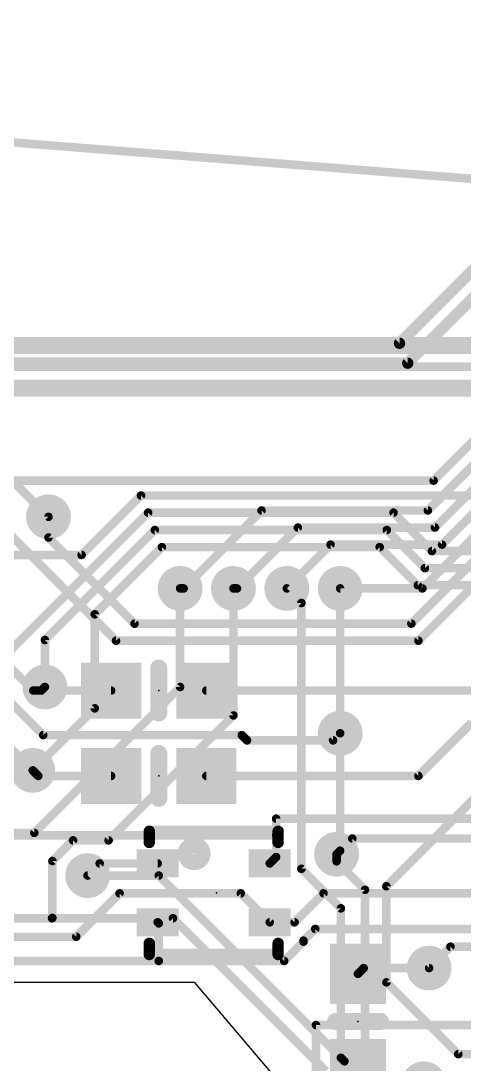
# Model space of a CAD drawing. Extents: x -74 to 74, y -25 to 38.
# Drawn here: x -22.02 to -14.11, y 18.48 to 37.1 of the extents above; entities that cross this region are included whole.
import ezdxf

# ---------------------------------------------------------------- set-up
doc = ezdxf.new("R2010")
doc.units = 0
for name, color, linetype in [('1', 12, 'CONTINUOUS'), ('16', 132, 'CONTINUOUS'), ('18', 110, 'CONTINUOUS'), ('20', 3, 'CONTINUOUS'), ('21', 40, 'CONTINUOUS'), ('23', 40, 'CONTINUOUS')]:
    doc.layers.add(name, color=color, linetype=linetype)

# ---------------------------------------------------------------- blocks, each defined once
blk = doc.blocks.new('RECT')
blk.add_solid([(-0.5, -0.5), (0.5, -0.5), (-0.5, 0.5), (0.5, 0.5)])
blk = doc.blocks.new('ROUNDV')
at = {"const_width": 0.5}
blk.add_lwpolyline([(0, -0.25, 1), (0, 0.25, 1), (0, -0.25)], format="xyb", dxfattribs=at)

msp = doc.modelspace()

# ---------------------------------------------------------------- linework, layer by layer
at = {"layer": '1'}
for points, const_width in [([(-12.1113, 31.4325), (-14.6513, 28.8925)], 0.1524), ([(-49.8475, 31.3055), (-13.589, 31.3055)], 0.3048), ([(-11.9996, 31.1131), (-14.7537, 28.3591)], 0.1524), ([(-41.656, 30.9245), (-13.081, 30.9245)], 0.1524), ([(-14.6274, 28.0543), (-11.902, 30.7797)], 0.1524), ([(-14.5012, 27.7495), (-11.7758, 30.4749)], 0.1524), ([(-14.8512, 26.9685), (-11.6495, 30.1701)], 0.1524), ([(-15.0488, 26.3398), (-11.5233, 29.8653)], 0.1524), ([(-11.397, 29.5605), (-14.9225, 26.035)], 0.1524), ([(-14.6513, 28.8925), (-24.3516, 28.8925)], 0.1524), ([(-21.5265, 27.8765), (-21.5265, 28.2464)], 0.1524), ([(-17.7229, 28.3591), (-19.1136, 26.9685)], 0.1524), ([(-14.7537, 28.3591), (-17.7229, 28.3591)], 0.1524), ([(-20.32, 26.035), (-22.479, 28.194)], 0.1524), ([(-17.0752, 28.0543), (-18.161, 26.9685)], 0.1524), ([(-17.0752, 28.0543), (-14.6274, 28.0543)], 0.1524), ([(-21.5265, 27.8765), (-19.9898, 26.3398)], 0.1524), ([(-16.491, 27.7495), (-17.272, 26.9685)], 0.1524), ([(-16.491, 27.7495), (-14.5012, 27.7495)], 0.1524), ([(-19.1136, 26.9685), (-19.177, 26.9685)], 0.1524), ([(-18.161, 26.9685), (-18.2245, 26.9685)], 0.1524), ([(-16.3195, 26.9685), (-14.8512, 26.9685)], 0.1524), ([(-19.9898, 26.3398), (-15.0488, 26.3398)], 0.1524), ([(-14.9225, 26.035), (-20.32, 26.035)], 0.1524), ([(-22.5683, 25.9162), (-21.7981, 25.146)], 0.1524), ([(-22.444, 25.1745), (-21.6201, 24.3506)], 0.1524), ([(-21.7981, 25.146), (-21.6535, 25.146)], 0.1524), ([(-21.59, 25.2095), (-21.6535, 25.146)], 0.1524), ([(-21.6535, 25.146), (-20.408, 25.146)], 0.1524), ([(-18.708, 25.146), (-13.0676, 25.146)], 0.1524), ([(-23.0933, 25.0068), (-21.808, 23.7215)], 0.1524), ([(-13.97, 24.5745), (-14.9225, 23.622)], 0.1524), ([(-21.6201, 24.3506), (-18.0758, 24.3506)], 0.1524), ([(-18.0758, 24.3506), (-17.9822, 24.257)], 0.1524), ([(-16.4465, 24.257), (-16.3195, 24.384)], 0.1524), ([(-17.9822, 24.257), (-16.4465, 24.257)], 0.1524), ([(-21.808, 23.7215), (-21.7084, 23.622)], 0.1524), ([(-21.7084, 23.622), (-20.408, 23.622)], 0.1524), ([(-14.9225, 23.622), (-18.708, 23.622)], 0.1524), ([(-13.2715, 22.86), (-17.4625, 22.86)], 0.1524), ([(-17.4625, 22.86), (-17.4625, 22.561)], 0.1524), ([(-24.638, 22.561), (-17.4625, 22.561)], 0.1524), ([(-17.4625, 22.1745), (-17.4625, 22.561)], 0.1524), ([(-16.383, 22.225), (-16.1035, 22.5045)], 0.1524), ([(-16.1035, 22.5045), (-12.513, 22.5045)], 0.1524), ([(-17.577, 22.06), (-17.4625, 22.1745)], 0.1524), ([(-20.612, 22.06), (-20.828, 21.844)], 0.1524), ([(-19.577, 22.06), (-20.612, 22.06)], 0.1524), ([(-21.0312, 20.7518), (-20.2565, 21.5265)], 0.1524), ([(-20.2565, 21.5265), (-18.0935, 21.5265)], 0.1524), ([(-18.0935, 21.5265), (-17.577, 21.01)], 0.1524), ([(-16.616, 21.5265), (-17.1325, 21.01)], 0.1524), ([(-10.585, 21.5265), (-16.616, 21.5265)], 0.1524), ([(-19.577, 21.01), (-19.558, 20.991)], 0.1524), ([(-19.558, 20.991), (-19.558, 20.32)], 0.1524), ([(-17.577, 21.01), (-17.1325, 21.01)], 0.1524), ([(-16.9734, 20.6821), (-16.764, 20.8915)], 0.1524), ([(-12.187, 20.8915), (-16.764, 20.8915)], 0.1524), ([(-24.3828, 20.7518), (-21.0312, 20.7518)], 0.1524), ([(-17.3187, 20.32), (-16.9734, 20.6653)], 0.1524), ([(-16.9734, 20.6653), (-16.9734, 20.6821)], 0.1524), ([(-26.6065, 20.32), (-19.558, 20.32)], 0.1524), ([(-19.558, 20.32), (-17.3187, 20.32)], 0.1524), ([(-15.8995, 20.193), (-16.002, 20.0905)], 0.1524), ([(-14.732, 20.193), (-15.8995, 20.193)], 0.1524), ([(-16.7515, 19.177), (-16.7515, 16.7105)], 0.1524), ([(-16.7515, 19.177), (-12.954, 19.177)], 0.1524)]:
    msp.add_lwpolyline(points, dxfattribs=dict(at, const_width=const_width))
at = {"layer": '1', "const_width": 0.0762}
for points in [[(-14.6783, 28.9194, 1), (-14.6244, 28.8656)], [(-14.6513, 28.8544, 1), (-14.6513, 28.9306)], [(-21.4884, 28.2464, 1), (-21.5646, 28.2464)], [(-17.7229, 28.3972, 1), (-17.7229, 28.321)], [(-17.696, 28.3322, 1), (-17.7498, 28.386)], [(-14.7806, 28.386, 1), (-14.7267, 28.3322)], [(-14.7537, 28.321, 1), (-14.7537, 28.3972)], [(-17.0752, 28.0924, 1), (-17.0752, 28.0162)], [(-17.0483, 28.0274, 1), (-17.1021, 28.0812)], [(-14.6544, 28.0812, 1), (-14.6005, 28.0274)], [(-14.6274, 28.0162, 1), (-14.6274, 28.0924)], [(-21.4996, 27.9034, 1), (-21.5534, 27.8496)], [(-21.5646, 27.8765, 1), (-21.4884, 27.8765)], [(-16.491, 27.7876, 1), (-16.491, 27.7114)], [(-16.464, 27.7226, 1), (-16.5179, 27.7764)], [(-14.5281, 27.7764, 1), (-14.4742, 27.7226)], [(-14.5012, 27.7114, 1), (-14.5012, 27.7876)], [(-19.177, 27.0066, 1), (-19.177, 26.9304)], [(-19.1405, 26.9954, 1), (-19.0866, 26.9415)], [(-19.1136, 26.9304, 1), (-19.1136, 27.0066)], [(-18.2245, 27.0066, 1), (-18.2245, 26.9304)], [(-18.188, 26.9954, 1), (-18.1341, 26.9415)], [(-18.161, 26.9304, 1), (-18.161, 27.0066)], [(-17.2989, 26.9954, 1), (-17.2451, 26.9415)], [(-16.3195, 27.0066, 1), (-16.3195, 26.9304)], [(-14.8781, 26.9954, 1), (-14.8242, 26.9415)], [(-14.8512, 26.9304, 1), (-14.8512, 27.0066)], [(-19.9898, 26.3779, 1), (-19.9898, 26.3017)], [(-20.0167, 26.3129, 1), (-19.9629, 26.3667)], [(-15.0757, 26.3667, 1), (-15.0218, 26.3129)], [(-15.0488, 26.3017, 1), (-15.0488, 26.3779)], [(-20.32, 26.0731, 1), (-20.32, 25.9969)], [(-20.3469, 26.0081, 1), (-20.2931, 26.0619)], [(-14.9494, 26.0619, 1), (-14.8956, 26.0081)], [(-14.9225, 25.9969, 1), (-14.9225, 26.0731)], [(-21.7981, 25.1841, 1), (-21.7981, 25.1079)], [(-21.8251, 25.1191, 1), (-21.7712, 25.1729)], [(-21.6535, 25.1841, 1), (-21.6535, 25.1079)], [(-21.6804, 25.1729, 1), (-21.6266, 25.1191)], [(-21.6535, 25.1079, 1), (-21.6535, 25.1841)], [(-21.563, 25.1826, 1), (-21.6169, 25.2365)], [(-20.408, 25.1079, 1), (-20.408, 25.1841)], [(-18.708, 25.1841, 1), (-18.708, 25.1079)], [(-21.6201, 24.3887, 1), (-21.6201, 24.3125)], [(-21.647, 24.3237, 1), (-21.5932, 24.3775)], [(-18.0489, 24.3775, 1), (-18.1028, 24.3237)], [(-18.0758, 24.3125, 1), (-18.0758, 24.3887)], [(-16.2926, 24.3571, 1), (-16.3464, 24.4109)], [(-17.9822, 24.2951, 1), (-17.9822, 24.2189)], [(-18.0092, 24.2301, 1), (-17.9553, 24.2839)], [(-16.4734, 24.2839, 1), (-16.4196, 24.2301)], [(-16.4465, 24.2189, 1), (-16.4465, 24.2951)], [(-21.781, 23.7485, 1), (-21.8349, 23.6946)], [(-21.8349, 23.6946, 1), (-21.781, 23.7485)], [(-21.7084, 23.6601, 1), (-21.7084, 23.5839)], [(-21.7354, 23.5951, 1), (-21.6815, 23.6489)], [(-20.408, 23.5839, 1), (-20.408, 23.6601)], [(-18.708, 23.6601, 1), (-18.708, 23.5839)], [(-14.9494, 23.6489, 1), (-14.8956, 23.5951)], [(-14.9225, 23.5839, 1), (-14.9225, 23.6601)], [(-17.4625, 22.8981, 1), (-17.4625, 22.8219)], [(-17.4244, 22.86, 1), (-17.5006, 22.86)], [(-17.4244, 22.561, 1), (-17.5006, 22.561)], [(-17.5006, 22.561, 1), (-17.4244, 22.561)], [(-17.4625, 22.5229, 1), (-17.4625, 22.5991)], [(-16.1035, 22.5426, 1), (-16.1035, 22.4664)], [(-16.0766, 22.4776, 1), (-16.1304, 22.5314)], [(-17.5006, 22.1745, 1), (-17.4244, 22.1745)], [(-17.4356, 22.1476, 1), (-17.4894, 22.2014)], [(-16.4099, 22.2519, 1), (-16.3561, 22.1981)], [(-20.612, 22.0981, 1), (-20.612, 22.0219)], [(-20.5851, 22.0331, 1), (-20.639, 22.0869)], [(-19.577, 22.0219, 1), (-19.577, 22.0981)], [(-17.6039, 22.0869, 1), (-17.5501, 22.0331)], [(-20.855, 21.871, 1), (-20.8011, 21.8171)], [(-20.2565, 21.5646, 1), (-20.2565, 21.4884)], [(-20.2296, 21.4996, 1), (-20.2834, 21.5534)], [(-18.0666, 21.5534, 1), (-18.1204, 21.4996)], [(-18.0935, 21.4884, 1), (-18.0935, 21.5646)], [(-16.616, 21.5646, 1), (-16.616, 21.4884)], [(-16.5891, 21.4996, 1), (-16.6429, 21.5534)], [(-19.5501, 21.0369, 1), (-19.6039, 20.9831)], [(-19.5199, 20.991, 1), (-19.5961, 20.991)], [(-19.5849, 20.9641, 1), (-19.5311, 21.0179)], [(-17.577, 21.0481, 1), (-17.577, 20.9719)], [(-17.6039, 20.9831, 1), (-17.5501, 21.0369)], [(-17.1594, 21.0369, 1), (-17.1056, 20.9831)], [(-17.1325, 20.9719, 1), (-17.1325, 21.0481)], [(-16.764, 20.9296, 1), (-16.764, 20.8534)], [(-16.7371, 20.8646, 1), (-16.7909, 20.9184)], [(-21.0581, 20.7787, 1), (-21.0043, 20.7249)], [(-21.0312, 20.7137, 1), (-21.0312, 20.7899)], [(-16.9353, 20.6821, 1), (-17.0115, 20.6821)], [(-17.0115, 20.6653, 1), (-16.9353, 20.6653)], [(-17.0003, 20.709, 1), (-16.9465, 20.6552)], [(-16.9465, 20.6384, 1), (-17.0003, 20.6923)], [(-19.558, 20.3581, 1), (-19.558, 20.2819)], [(-19.5961, 20.32, 1), (-19.5199, 20.32)], [(-19.558, 20.2819, 1), (-19.558, 20.3581)], [(-17.3457, 20.3469, 1), (-17.2918, 20.2931)], [(-17.3187, 20.2819, 1), (-17.3187, 20.3581)], [(-16.0289, 20.1174, 1), (-15.9751, 20.0636)], [(-15.8995, 20.2311, 1), (-15.8995, 20.1549)], [(-15.8726, 20.1661, 1), (-15.9264, 20.2199)], [(-14.732, 20.1549, 1), (-14.732, 20.2311)], [(-16.7134, 19.177, 1), (-16.7896, 19.177)], [(-16.7515, 19.2151, 1), (-16.7515, 19.1389)]]:
    msp.add_lwpolyline(points, format="xyb", dxfattribs=at)
at = {"layer": '16'}
for points, const_width in [([(-13.3553, 33.2486), (-15.2603, 31.3436)], 0.2032), ([(-15.113, 30.988), (-13.2715, 32.8295)], 0.2032), ([(-15.2603, 31.3436), (-57.9734, 31.3436)], 0.2032), ([(-56.8325, 30.988), (-15.113, 30.988)], 0.2032), ([(-53.467, 30.5435), (-12.954, 30.5435)], 0.3048), ([(-21.5265, 28.2464), (-22.5536, 29.2735)], 0.1524), ([(-20.9352, 27.5654), (-19.8748, 28.6258)], 0.1524), ([(-19.8748, 28.6258), (-12.1666, 28.6258)], 0.1524), ([(-19.7485, 28.321), (-22.86, 25.2095)], 0.1524), ([(-15.3671, 28.321), (-19.7485, 28.321)], 0.1524), ([(-14.6813, 27.6352), (-15.3671, 28.321)], 0.1524), ([(-19.6282, 28.0102), (-21.59, 26.0485)], 0.1524), ([(-15.4873, 28.0102), (-19.6282, 28.0102)], 0.1524), ([(-14.8075, 27.3304), (-15.4873, 28.0102)], 0.1524), ([(-19.502, 27.7054), (-20.701, 26.5064)], 0.1524), ([(-15.6136, 27.7054), (-19.502, 27.7054)], 0.1524), ([(-14.9338, 27.0256), (-15.6136, 27.7054)], 0.1524), ([(-23.8189, 27.5654), (-20.9352, 27.5654)], 0.1524), ([(-5.1562, 27.6352), (-14.6813, 27.6352)], 0.1524), ([(-5.2825, 27.3304), (-14.8075, 27.3304)], 0.1524), ([(-19.177, 26.9685), (-19.177, 25.2095)], 0.1524), ([(-18.2245, 26.9685), (-18.2245, 24.7015)], 0.1524), ([(-17.272, 26.9685), (-17.0116, 26.7081)], 0.1524), ([(-16.3195, 26.9685), (-16.3195, 24.384)], 0.1524), ([(-5.4087, 27.0256), (-14.9338, 27.0256)], 0.1524), ([(-17.0116, 26.7081), (-17.0116, 21.9646)], 0.1524), ([(-20.701, 26.5064), (-20.701, 24.8285)], 0.1524), ([(-21.59, 26.0485), (-21.59, 25.2095)], 0.1524), ([(-15.494, 21.6535), (-11.8555, 25.292)], 0.1524), ([(-19.177, 25.2095), (-21.7805, 22.606)], 0.1524), ([(-20.701, 24.8285), (-21.808, 23.7215)], 0.1524), ([(-18.2245, 24.7015), (-20.4533, 22.4727)], 0.1524), ([(-16.3195, 24.384), (-16.3195, 22.2885)], 0.1524), ([(-21.7805, 22.606), (-34.29, 22.606)], 0.1524), ([(-21.0884, 22.4727), (-21.4567, 22.1044)], 0.1524), ([(-20.4533, 22.4727), (-21.0884, 22.4727)], 0.1524), ([(-16.3195, 22.2885), (-16.383, 22.225)], 0.1524), ([(-21.4567, 22.1044), (-21.4567, 21.0883)], 0.1524), ([(-16.383, 22.225), (-16.383, 22.098)], 0.1524), ([(-15.875, 21.59), (-16.383, 22.098)], 0.1524), ([(-17.0116, 21.9646), (-16.3068, 21.2597)], 0.1524), ([(-20.828, 21.844), (-19.558, 21.844)], 0.1524), ([(-19.558, 21.844), (-16.3068, 18.5928)], 0.1524), ([(-15.875, 21.59), (-15.875, 16.8973)], 0.1524), ([(-15.494, 19.939), (-15.494, 21.6535)], 0.1524), ([(-16.3068, 21.2597), (-16.3068, 18.5928)], 0.1524), ([(-21.463, 21.082), (-27.305, 21.082)], 0.1524), ([(-21.4567, 21.0883), (-21.463, 21.082)], 0.1524), ([(-19.304, 21.082), (-21.463, 21.082)], 0.1524), ([(-16.5735, 18.3515), (-19.304, 21.082)], 0.1524), ([(-14.732, 20.193), (-14.351, 20.574)], 0.1524), ([(-14.351, 20.574), (-12.7508, 20.574)], 0.1524), ([(-14.2112, 18.6562), (-15.494, 19.939)], 0.1524), ([(-16.3068, 18.5928), (-16.2432, 18.5293)], 0.1524), ([(-9.4256, 18.6562), (-14.2112, 18.6562)], 0.1524), ([(-16.2432, 18.5293), (-16.2432, 15.4813)], 0.1524)]:
    msp.add_lwpolyline(points, dxfattribs=dict(at, const_width=const_width))
for points, const_width in [([(-15.2962, 31.3795, 1), (-15.2244, 31.3077)], 0.1016), ([(-15.2603, 31.2928, 1), (-15.2603, 31.3944)], 0.1016), ([(-15.1489, 31.0239, 1), (-15.0771, 30.9521)], 0.1016), ([(-15.113, 30.9372, 1), (-15.113, 31.0388)], 0.1016), ([(-19.8748, 28.6639, 1), (-19.8748, 28.5877)], 0.0762), ([(-19.8478, 28.5989, 1), (-19.9017, 28.6527)], 0.0762), ([(-21.5534, 28.2195, 1), (-21.4996, 28.2734)], 0.0762), ([(-19.7485, 28.3591, 1), (-19.7485, 28.2829)], 0.0762), ([(-19.7216, 28.2941, 1), (-19.7754, 28.3479)], 0.0762), ([(-15.3401, 28.3479, 1), (-15.394, 28.2941)], 0.0762), ([(-15.3671, 28.2829, 1), (-15.3671, 28.3591)], 0.0762), ([(-19.6282, 28.0483, 1), (-19.6282, 27.9721)], 0.0762), ([(-19.6013, 27.9833, 1), (-19.6552, 28.0371)], 0.0762), ([(-15.4604, 28.0371, 1), (-15.5142, 27.9833)], 0.0762), ([(-15.4873, 27.9721, 1), (-15.4873, 28.0483)], 0.0762), ([(-19.502, 27.7435, 1), (-19.502, 27.6673)], 0.0762), ([(-19.475, 27.6785, 1), (-19.5289, 27.7323)], 0.0762), ([(-15.5866, 27.7323, 1), (-15.6405, 27.6785)], 0.0762), ([(-15.6136, 27.6673, 1), (-15.6136, 27.7435)], 0.0762), ([(-20.9621, 27.5923, 1), (-20.9083, 27.5384)], 0.0762), ([(-20.9352, 27.5273, 1), (-20.9352, 27.6035)], 0.0762), ([(-14.6813, 27.6733, 1), (-14.6813, 27.5971)], 0.0762), ([(-14.7082, 27.6083, 1), (-14.6543, 27.6621)], 0.0762), ([(-14.8075, 27.3685, 1), (-14.8075, 27.2923)], 0.0762), ([(-14.8344, 27.3035, 1), (-14.7806, 27.3573)], 0.0762), ([(-19.1389, 26.9685, 1), (-19.2151, 26.9685)], 0.0762), ([(-18.1864, 26.9685, 1), (-18.2626, 26.9685)], 0.0762), ([(-17.2451, 26.9954, 1), (-17.2989, 26.9415)], 0.0762), ([(-16.2814, 26.9685, 1), (-16.3576, 26.9685)], 0.0762), ([(-14.9338, 27.0637, 1), (-14.9338, 26.9875)], 0.0762), ([(-14.9607, 26.9987, 1), (-14.9068, 27.0525)], 0.0762), ([(-16.9735, 26.7081, 1), (-17.0497, 26.7081)], 0.0762), ([(-17.0386, 26.6812, 1), (-16.9847, 26.735)], 0.0762), ([(-20.6629, 26.5064, 1), (-20.7391, 26.5064)], 0.0762), ([(-20.7279, 26.5333, 1), (-20.6741, 26.4794)], 0.0762), ([(-21.5519, 26.0485, 1), (-21.6281, 26.0485)], 0.0762), ([(-21.6169, 26.0754, 1), (-21.563, 26.0215)], 0.0762), ([(-21.6281, 25.2095, 1), (-21.5519, 25.2095)], 0.0762), ([(-19.2151, 25.2095, 1), (-19.1389, 25.2095)], 0.0762), ([(-19.1501, 25.1826, 1), (-19.2039, 25.2364)], 0.0762), ([(-20.7391, 24.8285, 1), (-20.6629, 24.8285)], 0.0762), ([(-20.6741, 24.8016, 1), (-20.7279, 24.8554)], 0.0762), ([(-18.1976, 24.6746, 1), (-18.2514, 24.7284)], 0.0762), ([(-18.2626, 24.7015, 1), (-18.1864, 24.7015)], 0.0762), ([(-16.2814, 24.384, 1), (-16.3576, 24.384)], 0.0762), ([(-16.3576, 24.384, 1), (-16.2814, 24.384)], 0.0762), ([(-21.8349, 23.7485, 1), (-21.781, 23.6946)], 0.0762), ([(-21.8074, 22.6329, 1), (-21.7536, 22.5791)], 0.0762), ([(-21.7805, 22.5679, 1), (-21.7805, 22.6441)], 0.0762), ([(-21.0884, 22.5108, 1), (-21.0884, 22.4346)], 0.0762), ([(-21.0615, 22.4457, 1), (-21.1154, 22.4996)], 0.0762), ([(-20.4803, 22.4996, 1), (-20.4264, 22.4457)], 0.0762), ([(-20.4533, 22.4346, 1), (-20.4533, 22.5108)], 0.0762), ([(-16.2926, 22.2616, 1), (-16.3464, 22.3154)], 0.0762), ([(-21.4186, 22.1044, 1), (-21.4948, 22.1044)], 0.0762), ([(-21.4836, 22.1314, 1), (-21.4297, 22.0775)], 0.0762), ([(-16.3449, 22.225, 1), (-16.4211, 22.225)], 0.0762), ([(-16.4099, 22.2519, 1), (-16.3561, 22.1981)], 0.0762), ([(-16.3561, 22.1249, 1), (-16.4099, 22.0711)], 0.0762), ([(-16.3576, 22.2885, 1), (-16.2814, 22.2885)], 0.0762), ([(-16.9847, 21.9915, 1), (-17.0386, 21.9377)], 0.0762), ([(-17.0497, 21.9646, 1), (-16.9735, 21.9646)], 0.0762), ([(-16.4211, 22.098, 1), (-16.3449, 22.098)], 0.0762), ([(-20.828, 21.8821, 1), (-20.828, 21.8059)], 0.0762), ([(-19.5311, 21.871, 1), (-19.585, 21.8171)], 0.0762), ([(-19.558, 21.8059, 1), (-19.558, 21.8821)], 0.0762), ([(-15.8369, 21.59, 1), (-15.9131, 21.59)], 0.0762), ([(-15.9019, 21.5631, 1), (-15.8481, 21.6169)], 0.0762), ([(-15.4559, 21.6535, 1), (-15.5321, 21.6535)], 0.0762), ([(-15.5209, 21.6804, 1), (-15.4671, 21.6266)], 0.0762), ([(-16.2687, 21.2597, 1), (-16.3449, 21.2597)], 0.0762), ([(-16.3337, 21.2328, 1), (-16.2798, 21.2866)], 0.0762), ([(-21.463, 21.1201, 1), (-21.463, 21.0439)], 0.0762), ([(-21.4899, 21.1089, 1), (-21.4361, 21.0551)], 0.0762), ([(-21.4948, 21.0883, 1), (-21.4186, 21.0883)], 0.0762), ([(-21.4297, 21.0614, 1), (-21.4836, 21.1153)], 0.0762), ([(-21.463, 21.0439, 1), (-21.463, 21.1201)], 0.0762), ([(-19.2771, 21.1089, 1), (-19.3309, 21.0551)], 0.0762), ([(-19.304, 21.0439, 1), (-19.304, 21.1201)], 0.0762), ([(-14.351, 20.6121, 1), (-14.351, 20.5359)], 0.0762), ([(-14.3241, 20.5471, 1), (-14.3779, 20.6009)], 0.0762), ([(-14.7589, 20.2199, 1), (-14.7051, 20.1661)], 0.0762), ([(-15.5321, 19.939, 1), (-15.4559, 19.939)], 0.0762), ([(-15.4671, 19.9659, 1), (-15.5209, 19.9121)], 0.0762), ([(-16.2798, 18.6197, 1), (-16.3337, 18.5658)], 0.0762), ([(-16.3449, 18.5928, 1), (-16.2687, 18.5928)], 0.0762), ([(-16.3337, 18.5658, 1), (-16.2798, 18.6197)], 0.0762), ([(-14.2112, 18.6943, 1), (-14.2112, 18.6181)], 0.0762), ([(-14.2382, 18.6293, 1), (-14.1843, 18.6832)], 0.0762), ([(-16.2051, 18.5293, 1), (-16.2813, 18.5293)], 0.0762), ([(-16.2702, 18.5023, 1), (-16.2163, 18.5562)], 0.0762)]:
    msp.add_lwpolyline(points, format="xyb", dxfattribs=dict(at, const_width=const_width))
at = {"layer": '20'}
for p, q in [((-53.9115, 19.939), (-18.923, 19.939)), ((-18.923, 19.939), (-17.145, 17.8435))]:
    msp.add_line(p, q, dxfattribs=at)
at = {"layer": '20', "const_width": 0.1524}
msp.add_lwpolyline([(-39.3065, 37.0205, 0.0418), (-0.0635, 33.909)], format="xyb", dxfattribs=at)
at = {"layer": '21'}
for points, const_width in [([(-19.558, 24.746), (-19.558, 25.546)], 0.3048), ([(-19.558, 23.222), (-19.558, 24.022)], 0.3048), ([(-19.727, 22.435), (-19.727, 22.635)], 0.2032), ([(-19.727, 22.635), (-17.427, 22.635)], 0.2032), ([(-17.427, 22.635), (-17.427, 22.435)], 0.2032), ([(-19.727, 20.635), (-19.727, 20.435)], 0.2032), ([(-17.427, 20.435), (-17.427, 20.635)], 0.2032), ([(-19.727, 20.435), (-17.427, 20.435)], 0.2032), ([(-15.602, 19.2405), (-16.402, 19.2405)], 0.3048)]:
    msp.add_lwpolyline(points, dxfattribs=dict(at, const_width=const_width))
for points, const_width in [([(-19.4818, 25.546, 1), (-19.6342, 25.546)], 0.1524), ([(-19.6342, 24.746, 1), (-19.4818, 24.746)], 0.1524), ([(-19.4818, 24.022, 1), (-19.6342, 24.022)], 0.1524), ([(-19.6342, 23.222, 1), (-19.4818, 23.222)], 0.1524), ([(-19.6762, 22.635, 1), (-19.7778, 22.635)], 0.1016), ([(-19.727, 22.6858, 1), (-19.727, 22.5842)], 0.1016), ([(-17.3762, 22.635, 1), (-17.4778, 22.635)], 0.1016), ([(-17.427, 22.5842, 1), (-17.427, 22.6858)], 0.1016), ([(-18.927, 22.0936, 1), (-18.927, 22.3764, 1), (-18.927, 22.0936)], 0.3048), ([(-19.7778, 22.435, 1), (-19.6762, 22.435)], 0.1016), ([(-17.4778, 22.435, 1), (-17.3762, 22.435)], 0.1016), ([(-19.6762, 20.635, 1), (-19.7778, 20.635)], 0.1016), ([(-17.3762, 20.635, 1), (-17.4778, 20.635)], 0.1016), ([(-19.727, 20.4858, 1), (-19.727, 20.3842)], 0.1016), ([(-19.7778, 20.435, 1), (-19.6762, 20.435)], 0.1016), ([(-17.4778, 20.435, 1), (-17.3762, 20.435)], 0.1016), ([(-17.427, 20.3842, 1), (-17.427, 20.4858)], 0.1016), ([(-16.402, 19.3167, 1), (-16.402, 19.1643)], 0.1524), ([(-15.602, 19.1643, 1), (-15.602, 19.3167)], 0.1524)]:
    msp.add_lwpolyline(points, format="xyb", dxfattribs=dict(at, const_width=const_width))
at = {"layer": '23'}
for p in [(-19.558, 25.146), (-19.558, 23.622), (-18.527, 21.535), (-16.002, 19.2405)]:
    msp.add_point(p, dxfattribs=at)

# ---------------------------------------------------------------- block references
at = {"layer": '1', "xscale": 1.075}
for p, rotation in [((-20.408, 25.146), 180), ((-18.708, 25.146), 180), ((-20.408, 23.622), 180), ((-18.708, 23.622), 180), ((-16.002, 20.0905), 270), ((-16.002, 18.3905), 270)]:
    msp.add_blockref('RECT', p, dxfattribs=dict(at, rotation=rotation))
at = {"layer": '1', "xscale": 0.75, "yscale": 0.5}
for p in [(-19.577, 22.06), (-17.577, 22.06), (-19.577, 21.01), (-17.577, 21.01)]:
    msp.add_blockref('RECT', p, dxfattribs=at)
at = {"layer": '18', "xscale": 0.8001, "yscale": 0.8001}
for p in [(-21.5265, 28.2464), (-21.5265, 28.2464), (-19.177, 26.9685), (-19.177, 26.9685), (-18.2245, 26.9685), (-18.2245, 26.9685), (-17.272, 26.9685), (-17.272, 26.9685), (-16.3195, 26.9685), (-16.3195, 26.9685), (-21.59, 25.2095), (-21.59, 25.2095), (-16.3195, 24.384), (-16.3195, 24.384), (-21.808, 23.7215), (-21.808, 23.7215), (-16.383, 22.225), (-16.383, 22.225), (-20.828, 21.844), (-20.828, 21.844), (-14.732, 20.193), (-14.732, 20.193), (-14.8268, 18.1288), (-14.8268, 18.1288)]:
    msp.add_blockref('ROUNDV', p, dxfattribs=at)

doc.saveas('drawing.dxf')
